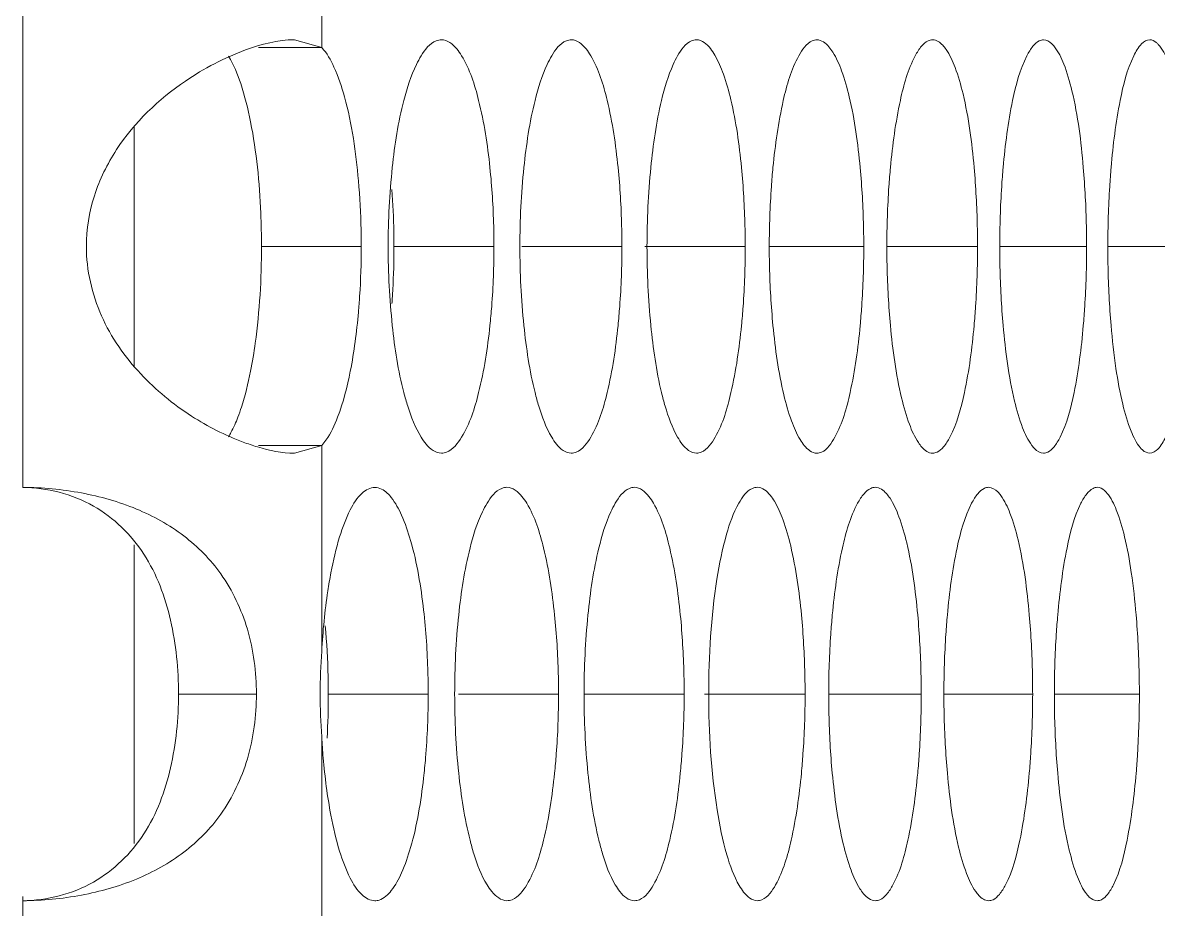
# Model space of a CAD drawing. Header units: millimetres. Extents: x 1177 to 4147, y 93 to 2194.
# Drawn here: x 2891.19 to 2907.68, y 1758.67 to 1771.54 of the extents above; entities that cross this region are included whole.
import ezdxf

# ---------------------------------------------------------------- set-up
doc = ezdxf.new("R2010")
doc.units = ezdxf.units.MM
doc.header["$LTSCALE"] = 0.1
doc.layers.get('0').update_dxf_attribs({"lineweight": 13})
doc.layers.add('标注', color=251, linetype='Continuous', lineweight=9)

msp = doc.modelspace()

# ---------------------------------------------------------------- linework, layer by layer
for p, q in [((2895.532, 1771.181), (2895.532, 1774.168)), ((2891.191, 1764.798), (2891.191, 1771.789)), ((2891.191, 1764.798), (2891.191, 1771.789)), ((2895.532, 1762.42), (2895.532, 1765.407)), ((2895.532, 1758.191), (2895.532, 1761.178)), ((2891.191, 1751.808), (2891.191, 1758.86)), ((2891.191, 1751.808), (2891.191, 1758.799))]:
    msp.add_line(p, q)
at = {"layer": '标注'}
for p, q in [((2895.532, 1771.181), (2895.137, 1771.294)), ((2894.616, 1771.181), (2895.532, 1771.181)), ((2892.81, 1770.032), (2892.81, 1766.555)), ((2894.658, 1768.294), (2896.106, 1768.294)), ((2896.581, 1768.294), (2898.032, 1768.294)), ((2898.435, 1768.294), (2899.89, 1768.294)), ((2900.221, 1768.294), (2901.68, 1768.294)), ((2902.029, 1768.294), (2903.401, 1768.294)), ((2903.736, 1768.294), (2905.053, 1768.294)), ((2905.375, 1768.294), (2906.636, 1768.294)), ((2906.944, 1768.294), (2908.15, 1768.294)), ((2894.616, 1765.407), (2895.532, 1765.407)), ((2895.137, 1765.294), (2895.532, 1765.407)), ((2892.81, 1763.966), (2892.81, 1759.631)), ((2893.453, 1761.799), (2894.584, 1761.799)), ((2895.628, 1761.799), (2897.078, 1761.799)), ((2897.516, 1761.799), (2898.97, 1761.799)), ((2899.337, 1761.799), (2900.794, 1761.799)), ((2901.089, 1761.799), (2902.549, 1761.799)), ((2902.892, 1761.799), (2904.235, 1761.799)), ((2904.564, 1761.799), (2905.853, 1761.799)), ((2906.168, 1761.799), (2907.402, 1761.799))]:
    msp.add_line(p, q, dxfattribs=at)
for centre, radius, start, end in [((2904.136, 1761.791), 8.627, 175.8208, 179.9495), ((2904.136, 1761.806), 8.627, 180.0505, 184.1792), ((2884.338, 1761.798), 11.29, 356.7614, 0.0035)]:
    msp.add_arc(centre, radius, start, end, dxfattribs=at)
for points, knots in [([(2895.137, 1771.294), (2894.895, 1771.293), (2894.332, 1771.144), (2893.824, 1770.88), (2893.553, 1770.695)], [0, 0, 0, 0, 0.425121, 1, 1, 1, 1]), ([(2897.27, 1771.294), (2897.244, 1771.294), (2897.116, 1771.265), (2897.03, 1771.149), (2896.976, 1771.062)], [0, 0, 0, 0, 0.199148, 1, 1, 1, 1]), ([(2897.563, 1771.062), (2897.541, 1771.097), (2897.472, 1771.199), (2897.356, 1771.294), (2897.27, 1771.294)], [0, 0, 0, 0, 0.321082, 1, 1, 1, 1]), ([(2899.155, 1771.294), (2899.131, 1771.294), (2899.005, 1771.264), (2898.923, 1771.149), (2898.871, 1771.062)], [0, 0, 0, 0, 0.196477, 1, 1, 1, 1]), ([(2899.437, 1771.062), (2899.417, 1771.097), (2899.351, 1771.198), (2899.239, 1771.294), (2899.155, 1771.294)], [0, 0, 0, 0, 0.324295, 1, 1, 1, 1]), ([(2900.972, 1771.294), (2900.948, 1771.294), (2900.825, 1771.263), (2900.748, 1771.148), (2900.699, 1771.062)], [0, 0, 0, 0, 0.193636, 1, 1, 1, 1]), ([(2901.239, 1771.07), (2901.22, 1771.104), (2901.158, 1771.201), (2901.052, 1771.294), (2900.972, 1771.294)], [0, 0, 0, 0, 0.326204, 1, 1, 1, 1]), ([(2902.72, 1771.294), (2902.698, 1771.294), (2902.577, 1771.262), (2902.505, 1771.147), (2902.458, 1771.062)], [0, 0, 0, 0, 0.190615, 1, 1, 1, 1]), ([(2902.951, 1771.114), (2902.934, 1771.141), (2902.879, 1771.221), (2902.788, 1771.294), (2902.72, 1771.294)], [0, 0, 0, 0, 0.321102, 1, 1, 1, 1]), ([(2904.4, 1771.294), (2904.378, 1771.294), (2904.315, 1771.277), (2904.225, 1771.194), (2904.174, 1771.111), (2904.148, 1771.062)], [0, 0, 0, 0, 0.185665, 0.530478, 1, 1, 1, 1]), ([(2904.595, 1771.155), (2904.58, 1771.176), (2904.532, 1771.239), (2904.456, 1771.294), (2904.4, 1771.294)], [0, 0, 0, 0, 0.314447, 1, 1, 1, 1]), ([(2906.011, 1771.294), (2905.99, 1771.294), (2905.928, 1771.277), (2905.843, 1771.193), (2905.794, 1771.111), (2905.769, 1771.062)], [0, 0, 0, 0, 0.182292, 0.52599, 1, 1, 1, 1]), ([(2906.17, 1771.193), (2906.158, 1771.209), (2906.117, 1771.256), (2906.055, 1771.294), (2906.011, 1771.294)], [0, 0, 0, 0, 0.305886, 1, 1, 1, 1]), ([(2906.588, 1769.441), (2906.556, 1769.815), (2906.495, 1770.325), (2906.328, 1770.906), (2906.229, 1771.119), (2906.17, 1771.193)], [0, 0, 0, 0, 0.619614, 0.843153, 1, 1, 1, 1]), ([(2907.553, 1771.294), (2907.509, 1771.294), (2907.404, 1771.223), (2907.351, 1771.124), (2907.321, 1771.062)], [0, 0, 0, 0, 0.389659, 1, 1, 1, 1]), ([(2907.677, 1771.227), (2907.667, 1771.237), (2907.633, 1771.27), (2907.586, 1771.294), (2907.553, 1771.294)], [0, 0, 0, 0, 0.295107, 1, 1, 1, 1]), ([(2908.104, 1769.441), (2908.087, 1769.653), (2908.045, 1770.041), (2907.954, 1770.562), (2907.84, 1770.95), (2907.739, 1771.16), (2907.677, 1771.227)], [0, 0, 0, 0, 0.343252, 0.632232, 0.852748, 1, 1, 1, 1]), ([(2894.499, 1770.105), (2894.462, 1770.292), (2894.382, 1770.617), (2894.255, 1770.931), (2894.179, 1771.054)], [0, 0, 0, 0, 0.568754, 1, 1, 1, 1]), ([(2896.065, 1769.248), (2896.029, 1769.658), (2895.951, 1770.223), (2895.738, 1770.863), (2895.608, 1771.1), (2895.532, 1771.181)], [0, 0, 0, 0, 0.608781, 0.835781, 1, 1, 1, 1]), ([(2896.976, 1771.062), (2896.95, 1771.021), (2896.841, 1770.816), (2896.77, 1770.593), (2896.724, 1770.414)], [0, 0, 0, 0, 0.20579, 1, 1, 1, 1]), ([(2897.974, 1769.441), (2897.94, 1769.768), (2897.855, 1770.321), (2897.683, 1770.865), (2897.563, 1771.062)], [0, 0, 0, 0, 0.587706, 1, 1, 1, 1]), ([(2898.871, 1771.062), (2898.847, 1771.021), (2898.741, 1770.816), (2898.673, 1770.593), (2898.629, 1770.414)], [0, 0, 0, 0, 0.205098, 1, 1, 1, 1]), ([(2899.834, 1769.441), (2899.801, 1769.768), (2899.719, 1770.32), (2899.555, 1770.864), (2899.437, 1771.062)], [0, 0, 0, 0, 0.588565, 1, 1, 1, 1]), ([(2900.699, 1771.062), (2900.675, 1771.021), (2900.573, 1770.815), (2900.508, 1770.592), (2900.465, 1770.414)], [0, 0, 0, 0, 0.204414, 1, 1, 1, 1]), ([(2901.626, 1769.441), (2901.594, 1769.771), (2901.531, 1770.229), (2901.38, 1770.77), (2901.29, 1770.983), (2901.239, 1771.07)], [0, 0, 0, 0, 0.590197, 0.820528, 1, 1, 1, 1]), ([(2902.458, 1771.062), (2902.347, 1770.862), (2902.192, 1770.318), (2902.115, 1769.768), (2902.083, 1769.441)], [0, 0, 0, 0, 0.410076, 1, 1, 1, 1]), ([(2903.349, 1769.441), (2903.316, 1769.785), (2903.254, 1770.26), (2903.098, 1770.816), (2903.004, 1771.029), (2902.951, 1771.114)], [0, 0, 0, 0, 0.598831, 0.827178, 1, 1, 1, 1]), ([(2904.148, 1771.062), (2904.041, 1770.861), (2903.893, 1770.317), (2903.818, 1769.768), (2903.788, 1769.441)], [0, 0, 0, 0, 0.409275, 1, 1, 1, 1]), ([(2905.003, 1769.441), (2904.971, 1769.8), (2904.909, 1770.292), (2904.747, 1770.861), (2904.651, 1771.075), (2904.595, 1771.155)], [0, 0, 0, 0, 0.608586, 0.834685, 1, 1, 1, 1]), ([(2905.769, 1771.062), (2905.666, 1770.86), (2905.525, 1770.316), (2905.453, 1769.768), (2905.424, 1769.441)], [0, 0, 0, 0, 0.408497, 1, 1, 1, 1]), ([(2907.321, 1771.062), (2907.222, 1770.859), (2907.088, 1770.315), (2907.019, 1769.767), (2906.992, 1769.441)], [0, 0, 0, 0, 0.407744, 1, 1, 1, 1]), ([(2893.553, 1770.695), (2893.164, 1770.431), (2892.628, 1769.918), (2892.197, 1769.042), (2892.116, 1768.542), (2892.116, 1768.294)], [0, 0, 0, 0, 0.48685, 0.742674, 1, 1, 1, 1]), ([(2896.724, 1770.414), (2896.642, 1770.096), (2896.533, 1769.389), (2896.497, 1768.677), (2896.497, 1768.294)], [0, 0, 0, 0, 0.462348, 1, 1, 1, 1]), ([(2898.629, 1770.414), (2898.549, 1770.095), (2898.445, 1769.388), (2898.409, 1768.677), (2898.409, 1768.294)], [0, 0, 0, 0, 0.462125, 1, 1, 1, 1]), ([(2900.465, 1770.414), (2900.388, 1770.095), (2900.288, 1769.388), (2900.254, 1768.677), (2900.254, 1768.294)], [0, 0, 0, 0, 0.461908, 1, 1, 1, 1]), ([(2894.658, 1768.294), (2894.658, 1768.455), (2894.644, 1769.061), (2894.586, 1769.668), (2894.499, 1770.105)], [0, 0, 0, 0, 0.265985, 1, 1, 1, 1]), ([(2898.032, 1768.294), (2898.032, 1768.392), (2898.027, 1768.775), (2898.004, 1769.158), (2897.974, 1769.441)], [0, 0, 0, 0, 0.255763, 1, 1, 1, 1]), ([(2899.89, 1768.294), (2899.89, 1768.392), (2899.885, 1768.775), (2899.863, 1769.157), (2899.834, 1769.441)], [0, 0, 0, 0, 0.25579, 1, 1, 1, 1]), ([(2901.68, 1768.294), (2901.68, 1768.392), (2901.675, 1768.775), (2901.653, 1769.157), (2901.626, 1769.441)], [0, 0, 0, 0, 0.255815, 1, 1, 1, 1]), ([(2902.083, 1769.441), (2902.074, 1769.349), (2902.043, 1768.967), (2902.029, 1768.584), (2902.029, 1768.294)], [0, 0, 0, 0, 0.242084, 1, 1, 1, 1]), ([(2903.401, 1768.294), (2903.401, 1768.392), (2903.396, 1768.775), (2903.375, 1769.157), (2903.349, 1769.441)], [0, 0, 0, 0, 0.25584, 1, 1, 1, 1]), ([(2903.788, 1769.441), (2903.78, 1769.349), (2903.749, 1768.967), (2903.736, 1768.584), (2903.736, 1768.294)], [0, 0, 0, 0, 0.242044, 1, 1, 1, 1]), ([(2905.053, 1768.294), (2905.053, 1768.392), (2905.048, 1768.775), (2905.028, 1769.157), (2905.003, 1769.441)], [0, 0, 0, 0, 0.255864, 1, 1, 1, 1]), ([(2905.424, 1769.441), (2905.416, 1769.349), (2905.387, 1768.967), (2905.375, 1768.584), (2905.375, 1768.294)], [0, 0, 0, 0, 0.242005, 1, 1, 1, 1]), ([(2906.636, 1768.294), (2906.636, 1768.392), (2906.632, 1768.775), (2906.612, 1769.157), (2906.588, 1769.441)], [0, 0, 0, 0, 0.255886, 1, 1, 1, 1]), ([(2906.992, 1769.441), (2906.984, 1769.349), (2906.956, 1768.967), (2906.944, 1768.584), (2906.944, 1768.294)], [0, 0, 0, 0, 0.241968, 1, 1, 1, 1]), ([(2896.106, 1768.294), (2896.106, 1768.375), (2896.103, 1768.693), (2896.086, 1769.011), (2896.065, 1769.248)], [0, 0, 0, 0, 0.253876, 1, 1, 1, 1]), ([(2896.581, 1768.294), (2896.581, 1768.364), (2896.578, 1768.639), (2896.566, 1768.915), (2896.551, 1769.12)], [0, 0, 0, 0, 0.252958, 1, 1, 1, 1]), ([(2892.116, 1768.294), (2892.116, 1767.95), (2892.273, 1767.261), (2892.859, 1766.427), (2893.591, 1765.828), (2894.129, 1765.553), (2894.391, 1765.455)], [0, 0, 0, 0, 0.268228, 0.532568, 0.782157, 1, 1, 1, 1]), ([(2894.499, 1766.483), (2894.526, 1766.619), (2894.623, 1767.218), (2894.658, 1767.826), (2894.658, 1768.294)], [0, 0, 0, 0, 0.228138, 1, 1, 1, 1]), ([(2896.065, 1767.34), (2896.072, 1767.417), (2896.096, 1767.735), (2896.106, 1768.053), (2896.106, 1768.294)], [0, 0, 0, 0, 0.244708, 1, 1, 1, 1]), ([(2896.497, 1768.294), (2896.497, 1767.911), (2896.533, 1767.199), (2896.642, 1766.492), (2896.724, 1766.173)], [0, 0, 0, 0, 0.537652, 1, 1, 1, 1]), ([(2896.551, 1767.467), (2896.556, 1767.535), (2896.573, 1767.81), (2896.581, 1768.086), (2896.581, 1768.294)], [0, 0, 0, 0, 0.246013, 1, 1, 1, 1]), ([(2897.974, 1767.147), (2897.984, 1767.239), (2898.018, 1767.62), (2898.032, 1768.004), (2898.032, 1768.294)], [0, 0, 0, 0, 0.24218, 1, 1, 1, 1]), ([(2898.409, 1768.294), (2898.409, 1767.911), (2898.445, 1767.199), (2898.549, 1766.492), (2898.629, 1766.173)], [0, 0, 0, 0, 0.537875, 1, 1, 1, 1]), ([(2899.834, 1767.147), (2899.843, 1767.239), (2899.876, 1767.62), (2899.89, 1768.004), (2899.89, 1768.294)], [0, 0, 0, 0, 0.242136, 1, 1, 1, 1]), ([(2900.254, 1768.294), (2900.254, 1767.911), (2900.288, 1767.2), (2900.388, 1766.493), (2900.465, 1766.173)], [0, 0, 0, 0, 0.538092, 1, 1, 1, 1]), ([(2901.626, 1767.147), (2901.635, 1767.239), (2901.666, 1767.62), (2901.68, 1768.004), (2901.68, 1768.294)], [0, 0, 0, 0, 0.242094, 1, 1, 1, 1]), ([(2902.029, 1768.294), (2902.029, 1768.196), (2902.034, 1767.813), (2902.056, 1767.43), (2902.083, 1767.147)], [0, 0, 0, 0, 0.25582, 1, 1, 1, 1]), ([(2903.349, 1767.147), (2903.357, 1767.239), (2903.388, 1767.621), (2903.401, 1768.004), (2903.401, 1768.294)], [0, 0, 0, 0, 0.242053, 1, 1, 1, 1]), ([(2903.736, 1768.294), (2903.736, 1768.196), (2903.741, 1767.813), (2903.762, 1767.43), (2903.788, 1767.147)], [0, 0, 0, 0, 0.255845, 1, 1, 1, 1]), ([(2905.003, 1767.147), (2905.011, 1767.239), (2905.04, 1767.621), (2905.053, 1768.004), (2905.053, 1768.294)], [0, 0, 0, 0, 0.242014, 1, 1, 1, 1]), ([(2905.375, 1768.294), (2905.375, 1768.196), (2905.379, 1767.813), (2905.399, 1767.43), (2905.424, 1767.147)], [0, 0, 0, 0, 0.255868, 1, 1, 1, 1]), ([(2906.588, 1767.147), (2906.596, 1767.239), (2906.624, 1767.621), (2906.636, 1768.004), (2906.636, 1768.294)], [0, 0, 0, 0, 0.241977, 1, 1, 1, 1]), ([(2906.944, 1768.294), (2906.944, 1768.196), (2906.948, 1767.813), (2906.967, 1767.43), (2906.992, 1767.147)], [0, 0, 0, 0, 0.255891, 1, 1, 1, 1]), ([(2895.763, 1765.818), (2895.846, 1766.033), (2895.973, 1766.538), (2896.04, 1767.053), (2896.065, 1767.34)], [0, 0, 0, 0, 0.444382, 1, 1, 1, 1]), ([(2897.563, 1765.526), (2897.683, 1765.722), (2897.855, 1766.267), (2897.94, 1766.819), (2897.974, 1767.147)], [0, 0, 0, 0, 0.412294, 1, 1, 1, 1]), ([(2899.437, 1765.526), (2899.555, 1765.723), (2899.719, 1766.268), (2899.801, 1766.819), (2899.834, 1767.147)], [0, 0, 0, 0, 0.411435, 1, 1, 1, 1]), ([(2901.244, 1765.526), (2901.357, 1765.724), (2901.515, 1766.269), (2901.594, 1766.82), (2901.626, 1767.147)], [0, 0, 0, 0, 0.410597, 1, 1, 1, 1]), ([(2902.083, 1767.147), (2902.116, 1766.808), (2902.179, 1766.34), (2902.334, 1765.79), (2902.426, 1765.576), (2902.478, 1765.491)], [0, 0, 0, 0, 0.595352, 0.824536, 1, 1, 1, 1]), ([(2902.982, 1765.526), (2903.091, 1765.725), (2903.243, 1766.27), (2903.318, 1766.82), (2903.349, 1767.147)], [0, 0, 0, 0, 0.409781, 1, 1, 1, 1]), ([(2903.788, 1767.147), (2903.821, 1766.794), (2903.884, 1766.308), (2904.044, 1765.744), (2904.139, 1765.53), (2904.194, 1765.448)], [0, 0, 0, 0, 0.604767, 0.831791, 1, 1, 1, 1]), ([(2904.651, 1765.526), (2904.756, 1765.726), (2904.901, 1766.271), (2904.974, 1766.82), (2905.003, 1767.147)], [0, 0, 0, 0, 0.408988, 1, 1, 1, 1]), ([(2905.424, 1767.147), (2905.457, 1766.779), (2905.52, 1766.275), (2905.685, 1765.698), (2905.783, 1765.485), (2905.84, 1765.408)], [0, 0, 0, 0, 0.615423, 0.839991, 1, 1, 1, 1]), ([(2906.251, 1765.526), (2906.353, 1765.727), (2906.491, 1766.272), (2906.56, 1766.82), (2906.588, 1767.147)], [0, 0, 0, 0, 0.408219, 1, 1, 1, 1]), ([(2906.992, 1767.147), (2907.009, 1766.939), (2907.051, 1766.556), (2907.143, 1766.041), (2907.257, 1765.653), (2907.357, 1765.442), (2907.417, 1765.372)], [0, 0, 0, 0, 0.339935, 0.62764, 0.849308, 1, 1, 1, 1]), ([(2894.315, 1765.817), (2894.334, 1765.865), (2894.41, 1766.083), (2894.464, 1766.307), (2894.499, 1766.483)], [0, 0, 0, 0, 0.222237, 1, 1, 1, 1]), ([(2896.724, 1766.173), (2896.741, 1766.107), (2896.805, 1765.884), (2896.889, 1765.665), (2896.976, 1765.526)], [0, 0, 0, 0, 0.294324, 1, 1, 1, 1]), ([(2898.629, 1766.173), (2898.645, 1766.107), (2898.707, 1765.885), (2898.788, 1765.665), (2898.871, 1765.526)], [0, 0, 0, 0, 0.294922, 1, 1, 1, 1]), ([(2900.465, 1766.173), (2900.481, 1766.107), (2900.54, 1765.885), (2900.618, 1765.666), (2900.699, 1765.526)], [0, 0, 0, 0, 0.29551, 1, 1, 1, 1]), ([(2894.179, 1765.533), (2894.192, 1765.553), (2894.244, 1765.645), (2894.286, 1765.741), (2894.315, 1765.817)], [0, 0, 0, 0, 0.224904, 1, 1, 1, 1]), ([(2895.532, 1765.407), (2895.554, 1765.43), (2895.652, 1765.555), (2895.718, 1765.701), (2895.763, 1765.818)], [0, 0, 0, 0, 0.205277, 1, 1, 1, 1]), ([(2894.391, 1765.455), (2894.459, 1765.43), (2894.701, 1765.348), (2894.955, 1765.294), (2895.137, 1765.294)], [0, 0, 0, 0, 0.288359, 1, 1, 1, 1]), ([(2896.976, 1765.526), (2896.997, 1765.491), (2897.067, 1765.388), (2897.184, 1765.294), (2897.27, 1765.294)], [0, 0, 0, 0, 0.321073, 1, 1, 1, 1]), ([(2897.27, 1765.294), (2897.295, 1765.294), (2897.424, 1765.323), (2897.509, 1765.438), (2897.563, 1765.526)], [0, 0, 0, 0, 0.199481, 1, 1, 1, 1]), ([(2898.871, 1765.526), (2898.892, 1765.491), (2898.959, 1765.39), (2899.071, 1765.294), (2899.155, 1765.294)], [0, 0, 0, 0, 0.324264, 1, 1, 1, 1]), ([(2899.155, 1765.294), (2899.18, 1765.294), (2899.306, 1765.324), (2899.386, 1765.439), (2899.437, 1765.526)], [0, 0, 0, 0, 0.196798, 1, 1, 1, 1]), ([(2900.699, 1765.526), (2900.719, 1765.491), (2900.782, 1765.391), (2900.89, 1765.294), (2900.972, 1765.294)], [0, 0, 0, 0, 0.327612, 1, 1, 1, 1]), ([(2900.972, 1765.294), (2900.996, 1765.294), (2901.119, 1765.324), (2901.195, 1765.44), (2901.244, 1765.526)], [0, 0, 0, 0, 0.193945, 1, 1, 1, 1]), ([(2902.478, 1765.491), (2902.496, 1765.461), (2902.553, 1765.375), (2902.649, 1765.294), (2902.72, 1765.294)], [0, 0, 0, 0, 0.324647, 1, 1, 1, 1]), ([(2902.72, 1765.294), (2902.743, 1765.294), (2902.864, 1765.325), (2902.935, 1765.441), (2902.982, 1765.526)], [0, 0, 0, 0, 0.190909, 1, 1, 1, 1]), ([(2904.194, 1765.448), (2904.209, 1765.425), (2904.259, 1765.356), (2904.34, 1765.294), (2904.4, 1765.294)], [0, 0, 0, 0, 0.318608, 1, 1, 1, 1]), ([(2904.4, 1765.294), (2904.422, 1765.294), (2904.485, 1765.31), (2904.574, 1765.394), (2904.625, 1765.476), (2904.651, 1765.526)], [0, 0, 0, 0, 0.185919, 0.530524, 1, 1, 1, 1]), ([(2906.011, 1765.294), (2906.032, 1765.294), (2906.093, 1765.311), (2906.178, 1765.395), (2906.226, 1765.477), (2906.251, 1765.526)], [0, 0, 0, 0, 0.18253, 0.526009, 1, 1, 1, 1]), ([(2907.553, 1765.294), (2907.596, 1765.294), (2907.701, 1765.365), (2907.752, 1765.464), (2907.782, 1765.526)], [0, 0, 0, 0, 0.389686, 1, 1, 1, 1]), ([(2905.84, 1765.408), (2905.853, 1765.391), (2905.896, 1765.338), (2905.963, 1765.294), (2906.011, 1765.294)], [0, 0, 0, 0, 0.310747, 1, 1, 1, 1]), ([(2907.417, 1765.372), (2907.428, 1765.36), (2907.464, 1765.322), (2907.516, 1765.294), (2907.553, 1765.294)], [0, 0, 0, 0, 0.300688, 1, 1, 1, 1]), ([(2894.067, 1763.542), (2893.918, 1763.751), (2893.546, 1764.129), (2892.84, 1764.518), (2892.04, 1764.744), (2891.477, 1764.796), (2891.191, 1764.798)], [0, 0, 0, 0, 0.237278, 0.48061, 0.736199, 1, 1, 1, 1]), ([(2893.453, 1761.799), (2893.453, 1762.158), (2893.385, 1762.864), (2893.02, 1763.861), (2892.252, 1764.618), (2891.545, 1764.794), (2891.191, 1764.798)], [0, 0, 0, 0, 0.257867, 0.504597, 0.746083, 1, 1, 1, 1]), ([(2896.304, 1764.798), (2896.237, 1764.798), (2896.078, 1764.705), (2895.918, 1764.44), (2895.77, 1764.046), (2895.699, 1763.734), (2895.666, 1763.558)], [0, 0, 0, 0, 0.138263, 0.343336, 0.632179, 1, 1, 1, 1]), ([(2896.542, 1764.65), (2896.525, 1764.673), (2896.463, 1764.744), (2896.37, 1764.798), (2896.304, 1764.798)], [0, 0, 0, 0, 0.303752, 1, 1, 1, 1]), ([(2898.221, 1764.799), (2898.196, 1764.799), (2898.069, 1764.769), (2897.985, 1764.654), (2897.932, 1764.567)], [0, 0, 0, 0, 0.197833, 1, 1, 1, 1]), ([(2898.509, 1764.567), (2898.488, 1764.602), (2898.42, 1764.703), (2898.306, 1764.799), (2898.221, 1764.799)], [0, 0, 0, 0, 0.322669, 1, 1, 1, 1]), ([(2900.072, 1764.799), (2900.048, 1764.799), (2899.923, 1764.768), (2899.844, 1764.653), (2899.794, 1764.567)], [0, 0, 0, 0, 0.195078, 1, 1, 1, 1]), ([(2900.349, 1764.567), (2900.329, 1764.601), (2900.265, 1764.702), (2900.155, 1764.799), (2900.072, 1764.799)], [0, 0, 0, 0, 0.32596, 1, 1, 1, 1]), ([(2901.855, 1764.799), (2901.832, 1764.799), (2901.71, 1764.768), (2901.635, 1764.652), (2901.587, 1764.567)], [0, 0, 0, 0, 0.192149, 1, 1, 1, 1]), ([(2902.104, 1764.597), (2902.086, 1764.627), (2902.027, 1764.716), (2901.928, 1764.799), (2901.855, 1764.799)], [0, 0, 0, 0, 0.323826, 1, 1, 1, 1]), ([(2903.569, 1764.799), (2903.546, 1764.799), (2903.482, 1764.782), (2903.39, 1764.699), (2903.338, 1764.616), (2903.311, 1764.567)], [0, 0, 0, 0, 0.187277, 0.53264, 1, 1, 1, 1]), ([(2903.782, 1764.64), (2903.766, 1764.664), (2903.714, 1764.735), (2903.63, 1764.799), (2903.569, 1764.799)], [0, 0, 0, 0, 0.31799, 1, 1, 1, 1]), ([(2905.214, 1764.799), (2905.192, 1764.799), (2905.13, 1764.782), (2905.042, 1764.698), (2904.993, 1764.616), (2904.967, 1764.567)], [0, 0, 0, 0, 0.184004, 0.528262, 1, 1, 1, 1]), ([(2905.391, 1764.679), (2905.378, 1764.698), (2905.333, 1764.753), (2905.264, 1764.799), (2905.214, 1764.799)], [0, 0, 0, 0, 0.310426, 1, 1, 1, 1]), ([(2906.79, 1764.799), (2906.77, 1764.799), (2906.709, 1764.781), (2906.625, 1764.697), (2906.578, 1764.616), (2906.554, 1764.567)], [0, 0, 0, 0, 0.180528, 0.523661, 1, 1, 1, 1]), ([(2906.932, 1764.716), (2906.921, 1764.728), (2906.883, 1764.768), (2906.829, 1764.799), (2906.79, 1764.799)], [0, 0, 0, 0, 0.300787, 1, 1, 1, 1]), ([(2897.011, 1763.017), (2896.972, 1763.358), (2896.897, 1763.827), (2896.712, 1764.368), (2896.604, 1764.573), (2896.542, 1764.65)], [0, 0, 0, 0, 0.599408, 0.827175, 1, 1, 1, 1]), ([(2902.496, 1762.946), (2902.464, 1763.282), (2902.401, 1763.749), (2902.247, 1764.298), (2902.156, 1764.511), (2902.104, 1764.597)], [0, 0, 0, 0, 0.594383, 0.823753, 1, 1, 1, 1]), ([(2904.184, 1762.946), (2904.152, 1763.297), (2904.09, 1763.781), (2903.931, 1764.343), (2903.836, 1764.557), (2903.782, 1764.64)], [0, 0, 0, 0, 0.603559, 0.830818, 1, 1, 1, 1]), ([(2905.804, 1762.946), (2905.772, 1763.312), (2905.71, 1763.813), (2905.546, 1764.389), (2905.448, 1764.602), (2905.391, 1764.679)], [0, 0, 0, 0, 0.613931, 0.838792, 1, 1, 1, 1]), ([(2907.355, 1762.946), (2907.337, 1763.152), (2907.296, 1763.533), (2907.205, 1764.045), (2907.092, 1764.433), (2906.992, 1764.645), (2906.932, 1764.716)], [0, 0, 0, 0, 0.338668, 0.625811, 0.847843, 1, 1, 1, 1]), ([(2897.932, 1764.567), (2897.907, 1764.526), (2897.799, 1764.321), (2897.73, 1764.098), (2897.685, 1763.919)], [0, 0, 0, 0, 0.205443, 1, 1, 1, 1]), ([(2898.912, 1762.946), (2898.879, 1763.273), (2898.796, 1763.825), (2898.628, 1764.37), (2898.509, 1764.567)], [0, 0, 0, 0, 0.588138, 1, 1, 1, 1]), ([(2899.794, 1764.567), (2899.77, 1764.526), (2899.665, 1764.32), (2899.599, 1764.097), (2899.555, 1763.919)], [0, 0, 0, 0, 0.204755, 1, 1, 1, 1]), ([(2900.738, 1762.946), (2900.706, 1763.273), (2900.626, 1763.824), (2900.464, 1764.369), (2900.349, 1764.567)], [0, 0, 0, 0, 0.588987, 1, 1, 1, 1]), ([(2901.587, 1764.567), (2901.507, 1764.426), (2901.379, 1764.061), (2901.196, 1763.138), (2901.15, 1762.356), (2901.15, 1761.799)], [0, 0, 0, 0, 0.171591, 0.407652, 1, 1, 1, 1]), ([(2903.311, 1764.567), (2903.202, 1764.367), (2903.051, 1763.822), (2902.975, 1763.273), (2902.944, 1762.946)], [0, 0, 0, 0, 0.409673, 1, 1, 1, 1]), ([(2904.967, 1764.567), (2904.862, 1764.366), (2904.717, 1763.821), (2904.644, 1763.273), (2904.615, 1762.946)], [0, 0, 0, 0, 0.408883, 1, 1, 1, 1]), ([(2906.554, 1764.567), (2906.453, 1764.365), (2906.315, 1763.82), (2906.245, 1763.272), (2906.217, 1762.946)], [0, 0, 0, 0, 0.408118, 1, 1, 1, 1]), ([(2897.685, 1763.919), (2897.604, 1763.6), (2897.497, 1762.893), (2897.462, 1762.181), (2897.462, 1761.799)], [0, 0, 0, 0, 0.462235, 1, 1, 1, 1]), ([(2899.555, 1763.919), (2899.477, 1763.6), (2899.375, 1762.893), (2899.34, 1762.181), (2899.34, 1761.799)], [0, 0, 0, 0, 0.462016, 1, 1, 1, 1]), ([(2894.584, 1761.799), (2894.584, 1762.115), (2894.504, 1762.732), (2894.239, 1763.3), (2894.067, 1763.542)], [0, 0, 0, 0, 0.515812, 1, 1, 1, 1]), ([(2895.666, 1763.558), (2895.649, 1763.471), (2895.585, 1763.094), (2895.548, 1762.712), (2895.532, 1762.42)], [0, 0, 0, 0, 0.233018, 1, 1, 1, 1]), ([(2897.078, 1761.799), (2897.078, 1761.903), (2897.072, 1762.31), (2897.045, 1762.717), (2897.011, 1763.017)], [0, 0, 0, 0, 0.256515, 1, 1, 1, 1]), ([(2898.97, 1761.799), (2898.97, 1761.897), (2898.965, 1762.28), (2898.942, 1762.662), (2898.912, 1762.946)], [0, 0, 0, 0, 0.255777, 1, 1, 1, 1]), ([(2900.794, 1761.799), (2900.794, 1761.897), (2900.789, 1762.279), (2900.766, 1762.662), (2900.738, 1762.946)], [0, 0, 0, 0, 0.255803, 1, 1, 1, 1]), ([(2902.549, 1761.799), (2902.549, 1761.897), (2902.544, 1762.279), (2902.523, 1762.662), (2902.496, 1762.946)], [0, 0, 0, 0, 0.255828, 1, 1, 1, 1]), ([(2902.944, 1762.946), (2902.936, 1762.854), (2902.905, 1762.472), (2902.892, 1762.089), (2902.892, 1761.799)], [0, 0, 0, 0, 0.242063, 1, 1, 1, 1]), ([(2904.235, 1761.799), (2904.235, 1761.897), (2904.231, 1762.279), (2904.21, 1762.662), (2904.184, 1762.946)], [0, 0, 0, 0, 0.255852, 1, 1, 1, 1]), ([(2904.615, 1762.946), (2904.606, 1762.854), (2904.577, 1762.472), (2904.564, 1762.089), (2904.564, 1761.799)], [0, 0, 0, 0, 0.242024, 1, 1, 1, 1]), ([(2905.853, 1761.799), (2905.853, 1761.897), (2905.849, 1762.279), (2905.829, 1762.662), (2905.804, 1762.946)], [0, 0, 0, 0, 0.255875, 1, 1, 1, 1]), ([(2906.217, 1762.946), (2906.209, 1762.854), (2906.18, 1762.472), (2906.168, 1762.089), (2906.168, 1761.799)], [0, 0, 0, 0, 0.241986, 1, 1, 1, 1]), ([(2907.402, 1761.799), (2907.402, 1761.897), (2907.398, 1762.279), (2907.379, 1762.662), (2907.355, 1762.946)], [0, 0, 0, 0, 0.255897, 1, 1, 1, 1]), ([(2895.628, 1761.799), (2895.628, 1761.883), (2895.624, 1762.214), (2895.606, 1762.545), (2895.584, 1762.79)], [0, 0, 0, 0, 0.254236, 1, 1, 1, 1]), ([(2891.191, 1758.799), (2891.545, 1758.803), (2892.252, 1758.979), (2893.02, 1759.736), (2893.385, 1760.733), (2893.453, 1761.439), (2893.453, 1761.799)], [0, 0, 0, 0, 0.253917, 0.495403, 0.742133, 1, 1, 1, 1]), ([(2894.067, 1760.055), (2894.239, 1760.297), (2894.504, 1760.865), (2894.584, 1761.482), (2894.584, 1761.799)], [0, 0, 0, 0, 0.484188, 1, 1, 1, 1]), ([(2897.011, 1760.58), (2897.022, 1760.677), (2897.061, 1761.082), (2897.078, 1761.49), (2897.078, 1761.799)], [0, 0, 0, 0, 0.241125, 1, 1, 1, 1]), ([(2897.462, 1761.799), (2897.462, 1761.416), (2897.497, 1760.704), (2897.604, 1759.997), (2897.685, 1759.678)], [0, 0, 0, 0, 0.537765, 1, 1, 1, 1]), ([(2898.912, 1760.651), (2898.922, 1760.744), (2898.956, 1761.125), (2898.97, 1761.508), (2898.97, 1761.799)], [0, 0, 0, 0, 0.242158, 1, 1, 1, 1]), ([(2899.34, 1761.799), (2899.34, 1761.416), (2899.375, 1760.704), (2899.477, 1759.997), (2899.555, 1759.678)], [0, 0, 0, 0, 0.537984, 1, 1, 1, 1]), ([(2900.738, 1760.651), (2900.747, 1760.744), (2900.78, 1761.125), (2900.794, 1761.508), (2900.794, 1761.799)], [0, 0, 0, 0, 0.242115, 1, 1, 1, 1]), ([(2901.15, 1761.799), (2901.15, 1761.237), (2901.197, 1760.449), (2901.383, 1759.522), (2901.513, 1759.156), (2901.594, 1759.018)], [0, 0, 0, 0, 0.594289, 0.829953, 1, 1, 1, 1]), ([(2902.496, 1760.651), (2902.504, 1760.744), (2902.536, 1761.125), (2902.549, 1761.508), (2902.549, 1761.799)], [0, 0, 0, 0, 0.242073, 1, 1, 1, 1]), ([(2902.892, 1761.799), (2902.892, 1761.701), (2902.896, 1761.318), (2902.917, 1760.935), (2902.944, 1760.651)], [0, 0, 0, 0, 0.255833, 1, 1, 1, 1]), ([(2904.184, 1760.651), (2904.193, 1760.744), (2904.223, 1761.125), (2904.235, 1761.508), (2904.235, 1761.799)], [0, 0, 0, 0, 0.242033, 1, 1, 1, 1]), ([(2904.564, 1761.799), (2904.564, 1761.701), (2904.569, 1761.318), (2904.589, 1760.935), (2904.615, 1760.651)], [0, 0, 0, 0, 0.255857, 1, 1, 1, 1]), ([(2905.804, 1760.651), (2905.812, 1760.744), (2905.841, 1761.125), (2905.853, 1761.508), (2905.853, 1761.799)], [0, 0, 0, 0, 0.241995, 1, 1, 1, 1]), ([(2906.168, 1761.799), (2906.168, 1761.701), (2906.172, 1761.318), (2906.192, 1760.935), (2906.217, 1760.651)], [0, 0, 0, 0, 0.25588, 1, 1, 1, 1]), ([(2907.355, 1760.651), (2907.363, 1760.744), (2907.39, 1761.125), (2907.402, 1761.508), (2907.402, 1761.799)], [0, 0, 0, 0, 0.241958, 1, 1, 1, 1]), ([(2895.532, 1761.178), (2895.538, 1761.076), (2895.565, 1760.695), (2895.613, 1760.315), (2895.666, 1760.039)], [0, 0, 0, 0, 0.264818, 1, 1, 1, 1]), ([(2898.509, 1759.03), (2898.628, 1759.228), (2898.796, 1759.772), (2898.879, 1760.324), (2898.912, 1760.651)], [0, 0, 0, 0, 0.411862, 1, 1, 1, 1]), ([(2900.349, 1759.03), (2900.464, 1759.229), (2900.626, 1759.773), (2900.706, 1760.324), (2900.738, 1760.651)], [0, 0, 0, 0, 0.411013, 1, 1, 1, 1]), ([(2902.121, 1759.03), (2902.233, 1759.23), (2902.388, 1759.774), (2902.465, 1760.324), (2902.496, 1760.651)], [0, 0, 0, 0, 0.410186, 1, 1, 1, 1]), ([(2902.944, 1760.651), (2902.977, 1760.306), (2903.04, 1759.829), (2903.198, 1759.272), (2903.291, 1759.058), (2903.344, 1758.974)], [0, 0, 0, 0, 0.599914, 0.828052, 1, 1, 1, 1]), ([(2903.825, 1759.03), (2903.932, 1759.231), (2904.08, 1759.775), (2904.154, 1760.325), (2904.184, 1760.651)], [0, 0, 0, 0, 0.409381, 1, 1, 1, 1]), ([(2904.615, 1760.651), (2904.647, 1760.291), (2904.71, 1759.796), (2904.873, 1759.226), (2904.97, 1759.012), (2905.026, 1758.933)], [0, 0, 0, 0, 0.60993, 0.835766, 1, 1, 1, 1]), ([(2905.46, 1759.03), (2905.563, 1759.232), (2905.705, 1759.776), (2905.775, 1760.325), (2905.804, 1760.651)], [0, 0, 0, 0, 0.4086, 1, 1, 1, 1]), ([(2906.217, 1760.651), (2906.249, 1760.276), (2906.312, 1759.763), (2906.48, 1759.18), (2906.579, 1758.968), (2906.638, 1758.894)], [0, 0, 0, 0, 0.621267, 0.84448, 1, 1, 1, 1]), ([(2907.025, 1759.03), (2907.125, 1759.233), (2907.26, 1759.777), (2907.327, 1760.325), (2907.355, 1760.651)], [0, 0, 0, 0, 0.407843, 1, 1, 1, 1]), ([(2896.542, 1758.947), (2896.604, 1759.024), (2896.712, 1759.229), (2896.897, 1759.77), (2896.972, 1760.24), (2897.011, 1760.58)], [0, 0, 0, 0, 0.172825, 0.400592, 1, 1, 1, 1]), ([(2891.191, 1758.799), (2891.477, 1758.801), (2892.04, 1758.853), (2892.84, 1759.079), (2893.546, 1759.468), (2893.918, 1759.846), (2894.067, 1760.055)], [0, 0, 0, 0, 0.263801, 0.51939, 0.762722, 1, 1, 1, 1]), ([(2895.666, 1760.039), (2895.699, 1759.863), (2895.77, 1759.551), (2895.918, 1759.158), (2896.078, 1758.893), (2896.237, 1758.799), (2896.304, 1758.799)], [0, 0, 0, 0, 0.367821, 0.656664, 0.861737, 1, 1, 1, 1]), ([(2897.685, 1759.678), (2897.702, 1759.612), (2897.764, 1759.389), (2897.847, 1759.17), (2897.932, 1759.03)], [0, 0, 0, 0, 0.294624, 1, 1, 1, 1]), ([(2899.555, 1759.678), (2899.572, 1759.612), (2899.632, 1759.39), (2899.711, 1759.17), (2899.794, 1759.03)], [0, 0, 0, 0, 0.295217, 1, 1, 1, 1]), ([(2897.932, 1759.03), (2897.953, 1758.996), (2898.022, 1758.894), (2898.136, 1758.799), (2898.221, 1758.799)], [0, 0, 0, 0, 0.32265, 1, 1, 1, 1]), ([(2898.221, 1758.799), (2898.246, 1758.799), (2898.373, 1758.828), (2898.456, 1758.944), (2898.509, 1759.03)], [0, 0, 0, 0, 0.19816, 1, 1, 1, 1]), ([(2899.794, 1759.03), (2899.814, 1758.996), (2899.879, 1758.895), (2899.989, 1758.799), (2900.072, 1758.799)], [0, 0, 0, 0, 0.325919, 1, 1, 1, 1]), ([(2900.072, 1758.799), (2900.096, 1758.799), (2900.221, 1758.829), (2900.299, 1758.944), (2900.349, 1759.03)], [0, 0, 0, 0, 0.195393, 1, 1, 1, 1]), ([(2901.594, 1759.018), (2901.613, 1758.985), (2901.674, 1758.89), (2901.777, 1758.799), (2901.855, 1758.799)], [0, 0, 0, 0, 0.327099, 1, 1, 1, 1]), ([(2901.855, 1758.799), (2901.878, 1758.799), (2902, 1758.83), (2902.074, 1758.945), (2902.121, 1759.03)], [0, 0, 0, 0, 0.19245, 1, 1, 1, 1]), ([(2903.569, 1758.799), (2903.591, 1758.799), (2903.655, 1758.815), (2903.747, 1758.898), (2903.798, 1758.981), (2903.825, 1759.03)], [0, 0, 0, 0, 0.187539, 0.532699, 1, 1, 1, 1]), ([(2905.214, 1758.799), (2905.236, 1758.799), (2905.298, 1758.815), (2905.385, 1758.899), (2905.434, 1758.981), (2905.46, 1759.03)], [0, 0, 0, 0, 0.18425, 0.528295, 1, 1, 1, 1]), ([(2906.79, 1758.799), (2906.811, 1758.799), (2906.871, 1758.816), (2906.954, 1758.9), (2907.001, 1758.981), (2907.025, 1759.03)], [0, 0, 0, 0, 0.180756, 0.523667, 1, 1, 1, 1]), ([(2896.304, 1758.799), (2896.325, 1758.799), (2896.421, 1758.815), (2896.496, 1758.888), (2896.542, 1758.947)], [0, 0, 0, 0, 0.213946, 1, 1, 1, 1]), ([(2903.344, 1758.974), (2903.361, 1758.948), (2903.415, 1758.87), (2903.503, 1758.799), (2903.569, 1758.799)], [0, 0, 0, 0, 0.321831, 1, 1, 1, 1]), ([(2905.026, 1758.933), (2905.04, 1758.912), (2905.087, 1758.851), (2905.16, 1758.799), (2905.214, 1758.799)], [0, 0, 0, 0, 0.31493, 1, 1, 1, 1]), ([(2906.638, 1758.894), (2906.649, 1758.88), (2906.689, 1758.834), (2906.748, 1758.799), (2906.79, 1758.799)], [0, 0, 0, 0, 0.306013, 1, 1, 1, 1])]:
    msp.add_open_spline(points, degree=3, knots=knots, dxfattribs=at)

doc.saveas('drawing.dxf')
